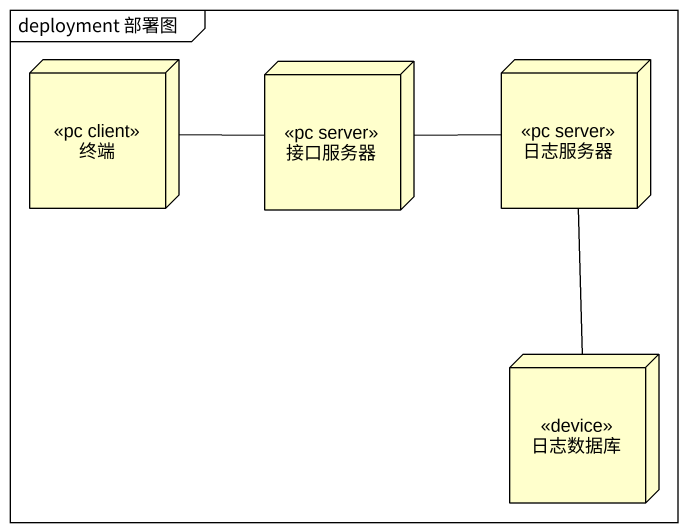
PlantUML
@startuml
mainframe deployment 部署图
node 终端 <<pc client>>
node 接口服务器 <<pc server>>
node 日志服务器 <<pc server>>
node 日志数据库 <<device>>
终端 -right- 接口服务器
接口服务器 -right- 日志服务器
日志服务器 -- 日志数据库
@enduml
